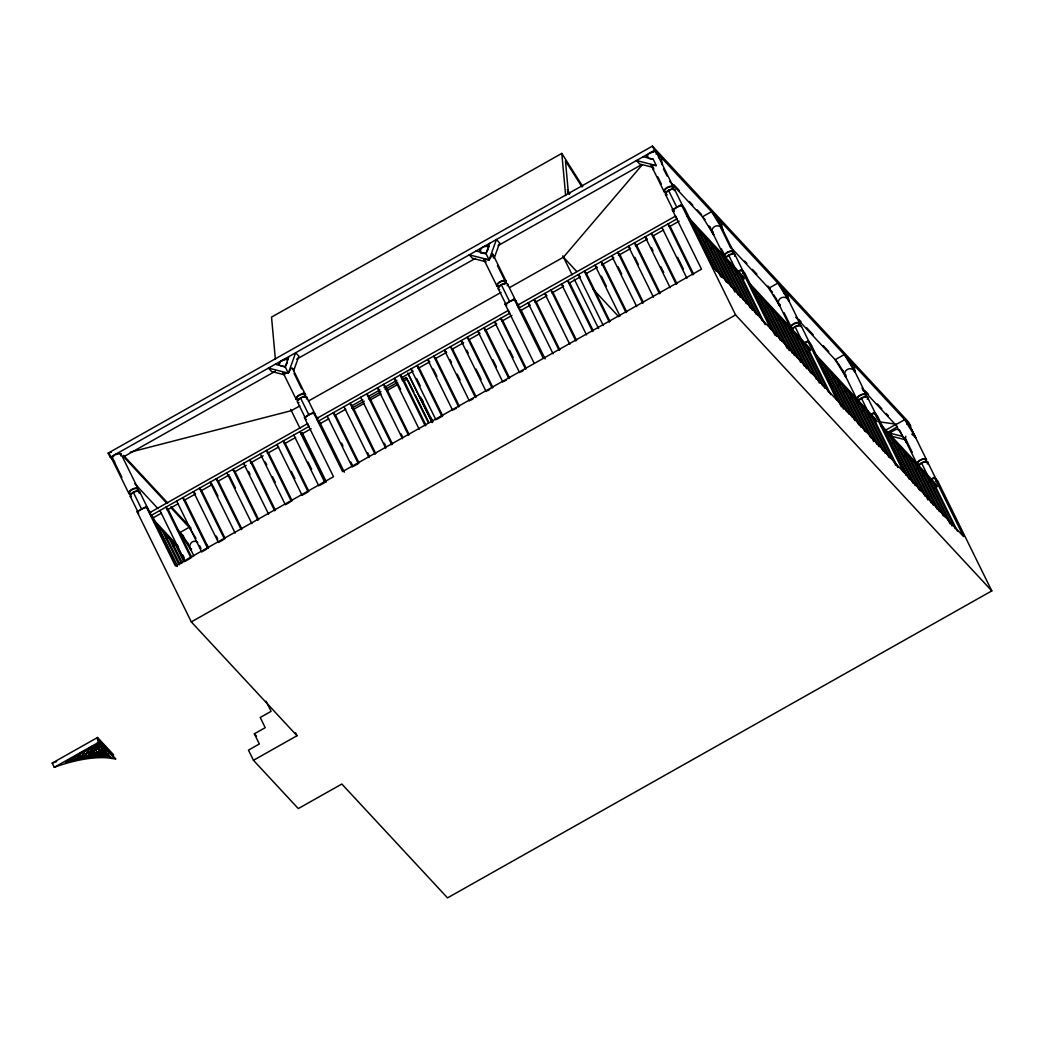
<?xml version="1.0" encoding="UTF-8"?>
<svg xmlns="http://www.w3.org/2000/svg" width="1044" height="1044" viewBox="0 0 1044 1044"><rect width="100%" height="100%" fill="white"/><g stroke="black" fill="none" stroke-linecap="round" stroke-linejoin="round"><path stroke-width="1.5" d="M188.024 543.976L188.05 543.245M195.972 538.339L189.16 527.324L180.09 532.44L191.156 550.332L191.522 548.739M708.824 225.752L710.416 228.31L710.442 227.566M713.574 233.934L713.535 234.665L702.481 216.774L711.551 211.658L722.605 229.549L721.156 222.007M787.502 293.468L788.964 301.011L777.897 283.12L768.828 288.248L779.881 306.127L780.246 304.535M493.564 258.038L492.664 254.605L489.101 259.891L484.168 259.303L484.729 260.439M109.137 752.698L98.149 740.862L97.562 737.495L113.574 754.747L112.961 756.639L115.649 758.988L107.48 757.827A91.311 39.594 -26.2 0 0 54.288 767.327L52.2 763.086L97.562 737.495M905.748 436.262L905.435 439.38L906.675 442.695L895.608 424.817L904.678 419.688L915.745 437.58L911.803 434.121M284.999 374.274L283.12 372.799L288.327 373.139L285.195 366.783L288.875 356.578M283.89 374.652L271.662 371.547L268.465 368.101L288.327 373.139L295.674 352.741L298.884 356.2L293.625 370.764M486.191 261.796L472.436 258.299L469.239 254.853L489.101 259.891L485.969 253.535L489.649 243.343M489.101 259.891L496.448 239.507L499.658 242.952L494.412 257.516M653.753 168.267L653.387 169.872L652.8 166.857M280.98 366.092L285.195 366.783L287.4 362.477M288.327 373.139L291.25 368.114L292.712 368.741M480.762 253.196L485.969 253.535L488.174 249.242M72.153 758.309L69.883 759.588L70.614 758.518L70.966 759.223M75.155 755.96L74.411 757.03L81.223 753.194L78.953 754.473L79.683 753.403L80.036 754.107M77.961 759.092L67.964 761.585L67.612 760.867L78.287 757.487L78.026 759.079L95.135 756.443L109.764 756.365M77.83 757.331L80.101 756.052L77.83 757.331L76.669 754.969M77.674 758.375L81.354 757.07L81.249 758.44M84.564 751.549L84.225 750.845L83.481 751.915L85.752 750.636M80.897 757.722L84.42 756.652L84.447 757.827M88.753 748.287L88.022 749.357L90.293 748.078L88.753 748.287L89.105 748.992M83.964 756.495L86.234 755.217L83.964 756.495L82.815 754.133M88.44 752.006L89.171 750.936L86.9 752.215L88.44 752.006L87.278 749.644M84.094 757.122L87.487 756.234L87.565 757.344M91.089 748.939L91.82 747.869L91.441 749.657L91.089 748.939L93.36 747.661L92.968 749.448L91.441 749.657M93.634 746.434L93.294 745.729L92.564 746.799L94.821 745.52M87.043 756.078L89.301 754.799L87.043 756.078L85.882 753.716M87.213 756.639L90.554 755.817L90.632 756.926M94.156 748.522L96.426 747.243L96.035 749.031L94.156 748.522L96.426 747.243M95.63 746.382L97.888 745.103L97.51 746.891L95.63 746.382L97.888 745.103M94.508 749.24L96.779 747.961M95.97 747.086L98.24 745.808M90.28 756.221L93.621 755.399L93.647 756.587M97.222 748.117L99.493 746.825L99.115 748.613L97.222 748.117L99.493 746.825M97.092 744.241L98.632 744.033L99.428 744.894L98.697 745.964L100.224 745.755L101.372 747.334M94.639 753.102L96.909 751.824L94.639 753.102L93.477 750.74M97.575 748.822L99.846 747.543M94.704 755.034L95.448 753.964L93.177 755.243L94.704 755.034L93.555 752.685M93.294 755.882L96.7 754.982L96.583 756.352M101.033 746.63L100.302 747.7L101.829 747.491L102.978 749.057M99.18 750.545L101.451 749.266L100.707 750.336L98.828 749.84L100.707 750.336M96.244 755.647L99.767 754.564L99.506 756.156M102.625 748.352L101.894 749.422L103.434 749.214L104.583 750.78M100.772 752.267L103.043 750.988L100.772 752.267L99.624 749.918M100.85 754.199L101.581 753.129L99.31 754.407L100.85 754.199L99.689 751.85M104.23 750.075L103.5 751.145L105.039 750.936L105.835 751.797L105.105 752.868L106.984 753.363M100.916 756.13L103.186 754.851L100.916 756.13L99.754 753.781M108.798 755.582L108.237 754.381L106.697 754.59L107.441 753.52L107.78 754.225M509.602 287.57L563.46 257.189L642.217 164.821M582.722 186.432L561.803 153.416L271.531 317.128L275.381 359.345M652.422 146.121L654.601 150.31L910.799 426.291L908.619 422.102L652.422 146.121L108.145 453.109L110.325 457.285L114.762 462.074M110.325 457.285L654.601 150.31M275.407 371.194L123.662 456.776L166.779 503.221M296.679 359.188L475.359 258.416M498.053 245.614L641.29 164.821M299.824 405.894L291.315 410.683L130.278 452.156M308.332 401.092L501.094 292.372M266.089 701.19L271.101 711.356L260.217 717.502L265.215 727.668L254.331 733.815L259.343 743.981L248.459 750.127L253.457 760.293L297.005 735.733L191.313 621.898L137.09 511.69L146.16 506.575L150.78 512.917M318.002 418.605L313.37 412.263L304.3 417.378L333.506 476.716L175.353 565.913L146.16 506.575M534.28 363.482L505.074 304.13L514.144 299.015L518.777 305.37M313.37 412.263L342.576 471.601L701.49 269.169L672.297 209.831L681.367 204.702L684.564 208.161L713.77 267.499L963.573 536.577L934.367 477.238L930.961 479.157M316.684 418.487L508.389 310.368L509.785 313.187L318.081 421.319L316.684 418.487L320.208 423.616L328.729 418.814M517.459 305.253L675.612 216.056L676.995 218.875L518.855 308.071L517.459 305.253L519.599 307.549M150.858 515.619L309.011 426.435L307.615 423.603L149.475 512.8L152.998 517.928L161.468 513.152M167.118 509.955L178.42 503.586M184.057 500.402L195.358 494.034M201.009 490.85L212.297 484.481L210.131 482.197L235.161 533.066M217.948 481.297L229.249 474.916M234.887 471.731L246.188 465.363M250.429 462.975L263.127 455.81M267.368 453.422L278.67 447.041M284.307 443.857L295.609 437.488M301.259 434.304L311.138 428.732M334.406 415.603L345.773 409.196M351.45 405.999L362.816 399.591M368.493 396.381L379.859 389.973M384.114 387.572L396.89 380.368M401.157 377.967L412.511 371.56M418.2 368.349L429.554 361.942M435.231 358.744L446.597 352.337M452.274 349.127L463.64 342.719M492.181 388.094L467.151 337.238L469.278 339.535L479.261 333.91M484.938 330.7L496.291 324.292M501.981 321.095L511.912 315.484M529.465 305.592L520.995 310.368L518.855 308.071M535.115 302.408L546.404 296.039M552.054 292.855L563.355 286.487M568.993 283.289L580.294 276.921M585.945 273.737L597.233 267.368M601.474 264.98L612.763 258.612M618.413 255.428L629.715 249.046M635.365 245.862L646.654 239.494M653.714 235.513L663.606 229.941M669.243 226.757L679.135 221.171M351.684 408.256L364.239 401.17M368.428 398.808L380.995 391.722M385.171 389.36L397.738 382.287M401.927 379.925L406.116 377.563L407.447 378.998L403.258 381.36M353.016 409.692L364.186 403.402M369.759 400.243L380.929 393.953M386.515 390.808L397.673 384.505M159.51 531.396L161.937 530.026L179.098 564.908M700.067 235.292L702.495 233.934L726.089 281.893M166.218 538.626L168.645 537.255L181.512 563.421M706.109 241.79L708.524 240.433L731.4 286.93M172.939 545.855L175.353 544.485L183.94 561.92M712.139 248.289L714.553 246.932L738.147 294.891M189.799 558.644L184.958 561.372L159.941 510.503M206.529 549.209L201.701 551.937L176.671 501.068M223.259 539.774L218.431 542.502L193.401 491.633L195.528 493.929M290.193 502.02L285.351 504.748L260.321 453.892M306.923 492.585L302.081 495.313L277.051 444.457M320.025 485.199L324.867 482.472L299.837 431.603L301.964 433.899L325.571 481.858M353.485 466.329L358.327 463.588L333.297 412.732L335.437 415.029L359.032 462.988M437.149 419.14L441.977 416.412L416.947 365.544L419.088 367.84L442.682 415.799M453.879 409.705L456.293 408.334M470.609 400.27L473.023 398.899M487.339 390.834L489.753 389.464M504.069 381.386L506.484 380.029M520.799 371.951L523.227 370.594M730.226 267.786L732.653 266.416L756.247 314.375M738.121 271.427L741.514 269.509L744.724 272.954L773.917 332.292M736.255 274.285L738.682 272.915L762.277 320.873M754.355 293.769L756.769 292.411L780.377 340.37M760.384 300.267L762.812 298.897L787.124 348.318M191.313 621.898L735.589 314.923L991.8 590.891L447.524 897.879L341.832 784.031L298.297 808.591L253.457 760.293M766.413 306.766L768.841 305.396L792.435 353.355M778.485 319.751L780.899 318.394L804.493 366.353M784.514 326.25L786.928 324.893L810.535 372.852M790.543 332.749L792.97 331.392L816.565 379.35M796.572 339.248L798.999 337.878L822.594 385.836M840.263 403.767L811.071 344.429L807.86 340.97L804.467 342.889A5.246 2.271 -26.2 0 1 807.012 342.223M54.288 767.327L99.637 741.736L98.149 740.862M80.819 752.763L84.225 750.845M89.888 747.648L93.294 745.729M98.175 743.876L65.367 762.381L67.964 761.585M808.108 351.671L810.522 350.301L809.139 347.482L749.318 283.041M820.701 365.23L823.129 363.873L846.723 411.832M832.773 378.228L835.187 376.871L858.781 424.83M838.802 384.727L841.216 383.357L864.81 431.316M844.831 391.226L847.245 389.856L870.853 437.814M850.86 397.725L853.274 396.355L876.882 444.313M862.918 410.71L865.346 409.352L888.94 457.311M906.61 475.229L877.417 415.89L874.219 412.445L869.678 415.003A5.246 2.271 -26.2 0 1 876.073 414.703M868.96 417.208L871.375 415.851L895.687 465.259M884.842 430.611L896.183 424.216M887.53 432.399L897.462 426.8L863.192 389.882M906.414 440.007L892.659 436.522L889.462 433.077L896.261 429.241L899.576 430.076L902.708 436.431L904.939 438.663M887.048 436.705L889.475 435.335L913.069 483.294M893.077 443.204L895.504 441.834L919.098 489.793M899.119 449.703L901.533 448.333L925.128 496.291M905.148 456.189L907.562 454.832L931.157 502.79M917.206 469.187L919.634 467.829L943.228 515.788M923.235 475.686L925.663 474.315L949.975 523.736M929.277 482.184L931.692 480.814L955.286 528.773M934.615 487.926L937.029 486.569L935.633 483.737L880.875 424.751M52.2 763.086L56.572 761.559M111.29 452.3L108.145 453.109L110.364 455.497M92.172 748.574L93.712 748.365M99.154 755.451L102.09 755.504M105.013 755.569L109.411 755.647M648.976 158.544L653.192 159.223L656.324 165.591L651.378 164.991L652.905 167.353L639.659 163.999L636.448 160.541L656.324 165.591M784.161 293.625L785.832 294.656L785.101 290.885M880.079 421.933L894.577 423.981M643.261 156.704L653.192 159.223M476.038 251.017L485.969 253.535M889.462 433.077L902.708 436.431M275.264 364.265L285.195 366.783M197.773 542.58C192.579 538.104 187.098 545.764 191.156 550.332M661.609 163.843L662.457 164.756L660.996 157.213M721.756 228.636L722.605 229.549C719.146 221.667 708.015 227.644 713.535 234.665L712.961 231.651M854.449 371.573L855.31 372.486L853.848 364.943M673.954 184.827L679.474 190.778M689.431 201.505L692.746 205.081M697.17 209.844L701.594 214.607M744.711 261.052L746.93 263.427M752.45 269.391L756.874 274.154M767.927 286.056L770.146 288.444M798.895 319.412L801.1 321.787M806.634 327.751L813.263 334.889M823.22 345.616L828.74 351.567M865.228 390.874L868.543 394.436M877.391 403.963L881.815 408.739M886.239 413.502L888.444 415.877M669.7 181.46L705.078 219.579M730.513 246.971L772.521 292.229M795.737 317.232L837.758 362.49M934.367 477.238L937.577 480.684L991.8 590.891M686.926 215.847L742.793 276.007L744.176 278.839L689.418 219.853M814.555 353.316L875.485 418.944L876.869 421.776L817.047 357.335L841.399 406.782M749.592 284.673L810.522 350.301M881.175 426.396L937.029 486.569M672.297 209.831L673.889 211.554A5.246 2.271 -26.2 0 1 677.439 206.947A5.246 2.271 -26.2 0 1 683.22 206.973M647.28 239.141L645.153 236.844L670.17 287.7M630.55 248.576L628.41 246.28L653.44 297.148M613.82 258.012L611.68 255.715L636.709 306.584M597.09 267.447L594.949 265.15L619.979 316.019M563.46 257.189L576.706 271.466M593.279 289.318L618.674 316.671M580.36 276.895L578.219 274.585L603.249 325.454M563.629 286.33L561.489 284.02L586.519 334.889M546.899 295.765L544.759 293.468L569.789 344.324M530.156 305.2L528.029 302.904L553.059 353.759M505.074 304.13L506.679 305.866A5.246 2.271 -26.2 0 1 506.418 305.331M496.696 324.071L494.569 321.774L519.599 372.643M479.966 333.506L477.826 331.209L502.856 382.078M463.236 342.941L461.096 340.644L486.126 391.513M446.506 352.389L444.366 350.079L469.395 400.948M429.776 361.824L427.635 359.514L452.665 410.383M413.046 371.259L410.905 368.963L435.935 419.818M396.315 380.695L394.175 378.398L419.205 429.254M379.572 390.13L377.445 387.833L402.475 438.689M318.081 421.319L320.208 423.616M123.492 455.38L167.719 503.012M171.033 506.588L190.935 528.029M206.412 544.694L208.63 547.082M171.203 507.984L190.765 529.06M134.715 483.581L158.009 508.663M176.867 528.969L183.522 536.146M152.842 518.907L178.315 546.351M154.238 521.739L178.602 547.983M137.09 511.69L138.682 513.413M254.331 733.815L256.524 736.164M97.353 738.408L112.974 755.243M97.392 739.309L115.649 758.988M97.666 740.144L114.448 758.244M97.379 743.015L111.669 758.414M911.503 429.776L915.745 437.58M851.069 364.669L852.178 366.131L851.447 362.359M784.723 293.207L785.832 294.656L780.299 285.717M718.376 221.733L719.486 223.194L718.755 219.423M582.017 186.967L565.457 160.828L568.419 193.297M567.297 189.643L569.907 193.779M567.466 191.574L569.215 194.328M907.079 422.285L912.613 431.224M846.645 357.178L851.891 365.557M838.358 363.573L843.108 371.246M846.227 377.602L835.174 359.71L844.244 354.595L855.31 372.486C851.852 364.591 840.707 370.581 846.227 377.602L845.653 374.587M773.591 294.669L775.183 297.214M713.952 214.242L719.199 222.633M182.491 535.037L186.445 541.418M788.677 300.45L788.964 301.011C785.493 293.129 774.361 299.106 779.881 306.127M659.051 157.827L658.594 154.629M909.207 424.569L926.498 459.712M927.633 462.009L935.972 478.961M933.832 483.111L957.426 531.07M921.487 462.844L928.442 476.964M927.79 476.625L952.102 526.032M921.761 470.126L944.65 516.623M905.853 439.354L912.247 452.326M904.169 437.619L906.675 442.695M904.13 437.801L916.201 462.322M915.732 463.627L939.326 511.586M913.591 461.331L937.199 509.289M909.702 457.128L933.297 505.087M903.673 450.63L927.986 500.05M897.631 444.131L920.521 490.641M891.602 437.645L915.21 485.591M885.573 431.146L909.167 479.105M883.433 428.836L906.322 475.346M849.046 359.762L866.337 394.919M867.473 397.203L875.812 414.168M874.219 412.445L903.412 471.784M861.992 388.042L863.414 390.926M873.515 418.148L897.827 467.555M861.339 398.038L868.986 413.581M867.473 411.649L890.362 458.159M861.444 405.15L885.051 453.109M859.316 402.853L882.911 450.812M842.56 370.124L856.746 398.965M855.414 398.651L879.009 446.61M849.385 392.166L873.697 441.573M843.356 385.667L866.233 432.164M837.314 379.168L860.922 427.127M831.285 372.669L854.892 420.628M829.158 370.372L852.034 416.869M825.256 366.17L848.85 414.129M819.227 359.671L843.539 409.091M782.7 288.301L799.991 323.444M801.126 325.741L809.465 342.693M807.86 340.97L837.066 400.322M807.169 346.686L830.763 394.645M805.028 344.376L828.623 392.335M794.993 326.576L801.936 340.709M801.126 340.187L824.734 388.146M795.097 333.688L819.409 383.096M784.109 312.743L790.713 326.159M775.757 297.749L790.399 327.503M789.068 327.19L811.945 373.7M783.039 320.691L806.634 368.649M777.01 314.192L800.604 362.151M774.87 311.895L797.76 358.405M770.968 307.693L794.575 355.652M764.939 301.207L789.251 350.614M758.91 294.708L781.799 341.205M752.881 288.209L776.475 336.168M751.458 287.361L775.053 335.32M716.354 216.839L733.645 251.982M734.78 254.279L743.119 271.231M741.514 269.509L770.72 328.847M720.569 227.357L730.722 247.989M740.809 275.211L765.135 324.632M728.634 255.114L735.589 269.235M734.78 268.713L757.67 315.223M728.751 262.214L752.346 310.172M721.521 248.929L724.366 254.697M726.611 259.917L750.218 307.876M709.855 227.187L724.053 256.028M722.722 255.728L746.316 303.687M720.582 253.418L743.472 299.928M716.693 249.229L740.287 297.188M710.664 242.73L734.976 292.137M704.622 236.231L727.511 282.741M698.593 229.732L722.187 277.691M696.465 227.435L720.778 276.843M692.563 223.233L716.158 271.192M690.423 220.936L714.031 268.895M656.193 152.032L673.484 187.189M674.62 189.473L682.959 206.438M681.367 204.702L735.589 314.923M663.462 168.776L667.012 175.979M674.816 190.687A5.246 2.271 -26.2 0 0 668.486 190.308L676.825 207.273M657.824 176.919L661.361 184.135M650.882 164.782L664.154 191.77M665.55 194.589L673.889 211.554M693.66 274.246L670.065 226.3L667.925 223.99L692.955 274.859M677.595 257.32L683.324 268.947M661.883 227.409L686.913 278.265M676.93 283.694L653.335 235.735L651.195 233.425L676.225 284.294M651.573 247.859L653.009 250.769M660.865 266.755L663.723 272.562M660.199 293.129L636.592 245.17L634.465 242.874L659.495 293.729M634.843 257.294L638.419 264.563M643.469 302.564L619.862 254.605L617.735 252.309L642.765 303.165M618.113 266.729L621.689 273.998M626.739 311.999L603.132 264.041L601.005 261.744L626.035 312.6M601.383 276.177L606.381 286.343M609.996 321.435L586.402 273.476L584.275 271.179L609.291 322.048M562.807 255.858L572.099 274.742M574.239 279.1L598.525 328.468M593.266 330.87L569.672 282.911L567.531 280.614L592.561 331.483M576.536 340.305L552.942 292.346L550.801 290.049L575.831 340.918M559.806 349.74L536.211 301.794L534.071 299.484L559.101 350.353M520.917 309.703L545.125 358.914M492.533 253.561L506.275 281.502M507.41 283.785L515.749 300.75M514.144 299.015L543.35 358.366M497.453 265.528L505.257 281.384M501.277 284.62L509.616 301.572M483.907 259.578L496.944 286.082M498.34 288.901L505.988 304.443M526.346 368.623L502.751 320.665L500.611 318.368L525.641 369.224M509.576 350.236L513.152 357.492M509.616 378.058L486.021 330.1L483.881 327.803L508.911 378.659M492.833 359.671L496.409 366.94M469.278 339.535L492.885 387.494M466.812 350.21L468.247 353.12M476.103 369.106L481.114 379.272M476.155 396.929L452.548 348.97L450.421 346.673L475.451 397.542M450.081 359.645L451.504 362.555M457.233 374.183L460.091 379.99M459.425 406.364L435.818 358.405L433.691 356.108L458.707 406.977M433.351 369.08L436.927 376.349M416.621 378.528L420.197 385.784M421.893 399.239L423.329 402.149M431.224 418.2L432.66 421.11M420.641 397.203L432.842 421.998M431.955 421.737L407.747 373.021L432.138 422.611M408.165 380.46L413.92 392.152M415.355 395.076L428.301 421.384M406.116 377.563L428.405 422.872M425.952 425.234L402.358 377.289L400.217 374.979L425.247 425.848M397.738 383.605L400.596 389.412M409.222 434.682L385.627 386.724L383.487 384.414L408.517 435.283M401.026 433.73L402.462 436.64M392.492 444.118L368.897 396.159L366.757 393.862L391.787 444.718M384.296 443.165L385.732 446.075M360.715 397.268L385.745 448.137M375.762 453.553L352.167 405.594L350.027 403.297L375.057 454.153M367.566 452.6L369.002 455.51M343.985 406.703L369.015 457.572M341.545 443.152L342.967 446.049M350.836 462.035L352.272 464.945M327.255 416.138L352.272 467.007M319.425 421.502L344.35 472.162M292.464 368.245L305.5 394.736M306.636 397.033L314.975 413.985M294.056 373.439L295.478 376.323M295.961 377.328L301.651 388.864M303.282 392.192L304.704 395.076M300.489 397.868L308.841 414.82M283.133 372.825L296.17 399.317M297.553 402.149L305.2 417.691M290.663 409.352L299.954 428.223M302.094 432.581L326.394 481.963M308.084 462.022L311.647 469.291M293.782 435.009L318.812 485.878M308.841 491.293L285.234 443.335L283.107 441.038L308.137 491.907M291.341 471.457L294.917 478.726M292.098 500.742L268.504 452.783L266.377 450.473L291.393 501.342M265.32 461.996L266.755 464.906M272.471 476.534L275.329 482.341M275.368 510.177L251.774 462.218L249.633 459.908L274.663 510.777M248.589 471.431L250.012 474.341M243.591 463.327L268.621 514.183M258.638 519.612L235.044 471.653L232.903 469.356L257.933 520.212M229.706 476.521L235.435 488.135M226.861 472.762L251.891 523.631M241.908 529.047L218.313 481.088L216.173 478.791L241.203 529.647M212.976 485.956L217.987 496.122M225.178 538.482L201.583 490.523L199.443 488.227L224.473 539.096M216.265 536.081L217.7 538.991M208.448 547.917L184.853 499.959L182.713 497.662L207.743 548.531M295.569 732.836L297.005 735.733M199.535 545.516L200.97 548.426M187.02 541.953L193.858 555.839M191.718 557.352L168.123 509.394L165.983 507.097L191.013 557.966M182.804 554.951L184.24 557.861M177.493 546.782L184.644 561.32M170.772 539.552L182.217 562.807M164.065 532.336L179.803 564.308M157.357 525.106L177.376 565.796M152.215 515.814L177.141 566.474M155.217 522.796L175.966 564.948M120.987 453.905L138.291 489.049M139.413 491.346L147.765 508.297M133.28 492.181L141.619 509.133M112.465 458.146L121.9 477.343M111.656 458.486L128.96 493.629M130.343 496.461L137.991 512.004M108.237 754.381L108.589 755.086M105.039 750.936L105.379 751.641M103.434 749.214L103.774 749.918M101.829 747.491L102.181 748.196M100.224 745.755L100.576 746.473M99.428 744.894L99.78 745.599M98.632 744.033L98.971 744.737M98.762 747.909L99.115 748.613M97.966 747.034L98.306 747.752M100.485 752.711L101.646 755.06M97.157 746.173L97.51 746.891M96.361 745.312L96.714 746.016M95.696 748.313L96.035 749.031M94.887 747.452L95.239 748.17M97.692 755.543L98.045 756.261M92.629 748.731L92.968 749.448M94.782 755.739L95.135 756.443M91.794 756.052L92.133 756.756M88.779 756.391L89.118 757.096M85.647 756.887L85.999 757.592M82.515 757.409L82.854 758.114M79.292 758.048L79.631 758.753M76.016 758.766L76.369 759.471M68.343 759.797L68.695 760.515M709.607 226.678L710.416 228.31M561.803 153.416L565.665 195.619M313.565 413.463A5.246 2.271 -26.2 0 1 315.171 415.186M306.466 419.466A5.246 2.271 -26.2 0 1 305.905 419.101M306.101 417.13A5.246 2.271 -26.2 0 1 312.508 413.515M145.299 507.828A5.246 2.271 -26.2 0 1 147.569 510.268M139.57 510.647A5.246 2.271 -26.2 0 1 144.098 508.089M931.065 479.196A5.246 2.271 -26.2 0 1 935.776 480.932M130.918 496.813A5.246 2.271 -26.2 0 1 134.506 491.567A5.246 2.271 -26.2 0 1 139.217 493.316M131.1 496.031A4.372 1.892 -26.2 0 1 130.944 495.026M131.27 494.386A4.372 1.892 -26.2 0 1 131.831 493.721M132.614 493.068A4.372 1.892 -26.2 0 1 136.607 491.372M138.186 491.463A4.372 1.892 -26.2 0 1 138.878 492.207M130.878 493.642A4.372 1.892 -26.2 0 1 132.157 489.636A4.372 1.892 -26.2 0 1 137.43 489.949M112.517 457.585A4.372 1.892 -26.2 0 1 114.188 455.628M116.145 454.518A4.372 1.892 -26.2 0 1 118.181 453.931M119.76 454.023A4.372 1.892 -26.2 0 1 120.451 454.766M131.413 494.099A5.246 2.271 -26.2 0 1 129.352 491.398A5.246 2.271 -26.2 0 1 136.281 487.992A5.246 2.271 -26.2 0 1 137.142 491.293M113.326 459.53A5.246 2.271 -26.2 0 1 112.543 456.515A5.246 2.271 -26.2 0 1 118.899 453.383A5.246 2.271 -26.2 0 1 120.791 455.863M665.393 191.639A4.372 1.892 -26.2 0 1 668.382 187.267A4.372 1.892 -26.2 0 1 672.31 188.716M666.777 194.471A4.372 1.892 -26.2 0 1 666.724 192.2A4.372 1.892 -26.2 0 1 670.822 189.721M673.863 189.904A4.372 1.892 -26.2 0 1 674.085 190.347M647.88 156.73A4.372 1.892 -26.2 0 1 647.724 155.726M651.352 152.659A4.372 1.892 -26.2 0 1 653.387 152.072M666.959 195.111A5.246 2.271 -26.2 0 1 668.486 190.308M665.563 192.292A5.246 2.271 -26.2 0 1 664.78 189.264A5.246 2.271 -26.2 0 1 671.135 186.145A5.246 2.271 -26.2 0 1 673.041 188.625M656.389 153.246A5.246 2.271 -26.2 0 1 655.997 154.003M647.698 157.513A5.246 2.271 -26.2 0 1 650.06 152.868A5.246 2.271 -26.2 0 1 656.454 152.568M918.394 464.175A4.372 1.892 -26.2 0 1 920.873 460.039A4.372 1.892 -26.2 0 1 925.636 460.613M919.477 465.05A4.372 1.892 -26.2 0 1 924.814 462.035M926.393 462.14A4.372 1.892 -26.2 0 1 927.085 462.883M918.368 465.924A5.246 2.271 -26.2 0 1 924.579 461.644A5.246 2.271 -26.2 0 1 927.424 463.98M917.167 464.293A5.246 2.271 -26.2 0 1 922.583 458.968A5.246 2.271 -26.2 0 1 925.349 461.957M906.74 424.099A5.246 2.271 -26.2 0 1 909.011 426.539M298.101 399.33A4.372 1.892 -26.2 0 1 297.449 396.811A4.372 1.892 -26.2 0 1 302.747 394.201A4.372 1.892 -26.2 0 1 304.326 396.276M298.48 400.074A4.372 1.892 -26.2 0 1 299.824 398.756M300.763 398.156A4.372 1.892 -26.2 0 1 301.781 397.647M302.825 397.281A4.372 1.892 -26.2 0 1 305.396 397.164M298.962 402.671A5.246 2.271 -26.2 0 1 298.179 399.643A5.246 2.271 -26.2 0 1 304.535 396.524A5.246 2.271 -26.2 0 1 306.44 399.004M297.579 399.839A5.246 2.271 -26.2 0 1 297.044 396.55A5.246 2.271 -26.2 0 1 303.83 393.679A5.246 2.271 -26.2 0 1 304.352 396.981M279.675 363.834A4.372 1.892 -26.2 0 1 280.053 362.633M282.337 360.715A4.372 1.892 -26.2 0 1 284.399 359.841M285.403 359.619A4.372 1.892 -26.2 0 1 286.969 359.71M279.139 364.708A5.246 2.271 -26.2 0 1 282.063 360.428A5.246 2.271 -26.2 0 1 288.209 359.593M736.986 272.066A5.246 2.271 -26.2 0 1 742.167 270.761A5.246 2.271 -26.2 0 1 742.923 273.202M726.246 256.576A4.372 1.892 -26.2 0 1 725.593 254.057A4.372 1.892 -26.2 0 1 730.891 251.447A4.372 1.892 -26.2 0 1 732.47 253.522M726.624 257.32A4.372 1.892 -26.2 0 1 727.198 256.654M727.968 256.002A4.372 1.892 -26.2 0 1 730.97 254.527M725.515 258.181A5.246 2.271 -26.2 0 1 731.727 253.914A5.246 2.271 -26.2 0 1 734.584 256.25M725.724 257.085A5.246 2.271 -26.2 0 1 725.202 253.796A5.246 2.271 -26.2 0 1 731.974 250.925A5.246 2.271 -26.2 0 1 732.51 254.227M714.944 216.317A5.246 2.271 -26.2 0 1 716.615 217.361M808.904 342.341A5.246 2.271 -26.2 0 1 809.661 343.907M791.887 327.907A4.372 1.892 -26.2 0 1 794.367 323.77A4.372 1.892 -26.2 0 1 799.143 324.345M792.644 329.434A4.372 1.892 -26.2 0 1 792.97 328.795M793.544 328.116A4.372 1.892 -26.2 0 1 800.37 326.172M791.861 329.656A5.246 2.271 -26.2 0 1 797.472 325.532A5.246 2.271 -26.2 0 1 801.322 326.942M791.235 328.39A5.246 2.271 -26.2 0 1 792.148 324.723A5.246 2.271 -26.2 0 1 798.634 322.426A5.246 2.271 -26.2 0 1 798.856 325.689M781.29 287.779A5.246 2.271 -26.2 0 1 782.504 290.271M858.938 399.513A4.372 1.892 -26.2 0 1 858.285 396.981A4.372 1.892 -26.2 0 1 863.584 394.384A4.372 1.892 -26.2 0 1 865.163 396.446M859.316 400.257A4.372 1.892 -26.2 0 1 863.675 397.451M864.667 397.242A4.372 1.892 -26.2 0 1 865.541 397.203M858.207 401.118A5.246 2.271 -26.2 0 1 864.432 396.837A5.246 2.271 -26.2 0 1 867.277 399.173M858.416 400.022A5.246 2.271 -26.2 0 1 857.633 396.994A5.246 2.271 -26.2 0 1 863.988 393.875A5.246 2.271 -26.2 0 1 865.881 396.355M847.637 359.253A5.246 2.271 -26.2 0 1 849.307 360.297M514.34 300.228A5.246 2.271 -26.2 0 1 515.945 301.951M506.484 304.652A5.246 2.271 -26.2 0 1 506.875 303.895M507.567 303.086A5.246 2.271 -26.2 0 1 513.296 300.28M498.171 285.952A4.372 1.892 -26.2 0 1 498.941 282.898A4.372 1.892 -26.2 0 1 504.343 280.98A4.372 1.892 -26.2 0 1 504.526 283.707M498.928 287.478A4.372 1.892 -26.2 0 1 501.538 284.908M502.555 284.412A4.372 1.892 -26.2 0 1 504.604 283.824M499.75 289.423A5.246 2.271 -26.2 0 1 498.954 286.408A5.246 2.271 -26.2 0 1 505.322 283.276A5.246 2.271 -26.2 0 1 507.214 285.756M498.353 286.604A5.246 2.271 -26.2 0 1 497.831 283.302A5.246 2.271 -26.2 0 1 504.604 280.445A5.246 2.271 -26.2 0 1 505.139 283.733M480.671 251.043A4.372 1.892 -26.2 0 1 480.827 249.399M485.186 246.593A4.372 1.892 -26.2 0 1 488.227 246.775M480.475 251.826A5.246 2.271 -26.2 0 1 482.85 247.18A5.246 2.271 -26.2 0 1 489.244 246.88M74.033 758.818L73.302 759.888L75.559 758.61L74.033 758.818M81.628 755.843L80.897 756.913L83.168 755.634L81.628 755.843M83.102 753.703L82.372 754.773L84.629 753.494L83.102 753.703M86.169 753.285L85.438 754.355L87.709 753.076L86.169 753.285M89.236 752.868L88.505 753.938L90.776 752.659L89.236 752.868M90.711 750.727L89.967 751.797L92.237 750.519L90.711 750.727M90.841 754.59L90.11 755.66L92.368 754.381L90.841 754.59M92.303 752.45L91.572 753.52L93.843 752.241L92.303 752.45M93.777 750.31L93.033 751.38L95.304 750.101L93.777 750.31M96.492 749.187L95.761 750.258L98.032 748.979L96.492 749.187M96.975 753.755L96.244 754.825L98.514 753.546L96.975 753.755M98.449 751.615L97.705 752.685L99.976 751.406L98.449 751.615M103.108 752.92L102.377 753.99L104.648 752.711L103.108 752.92M104.713 754.642L103.982 755.712L106.253 754.434L104.713 754.642"/></g></svg>
